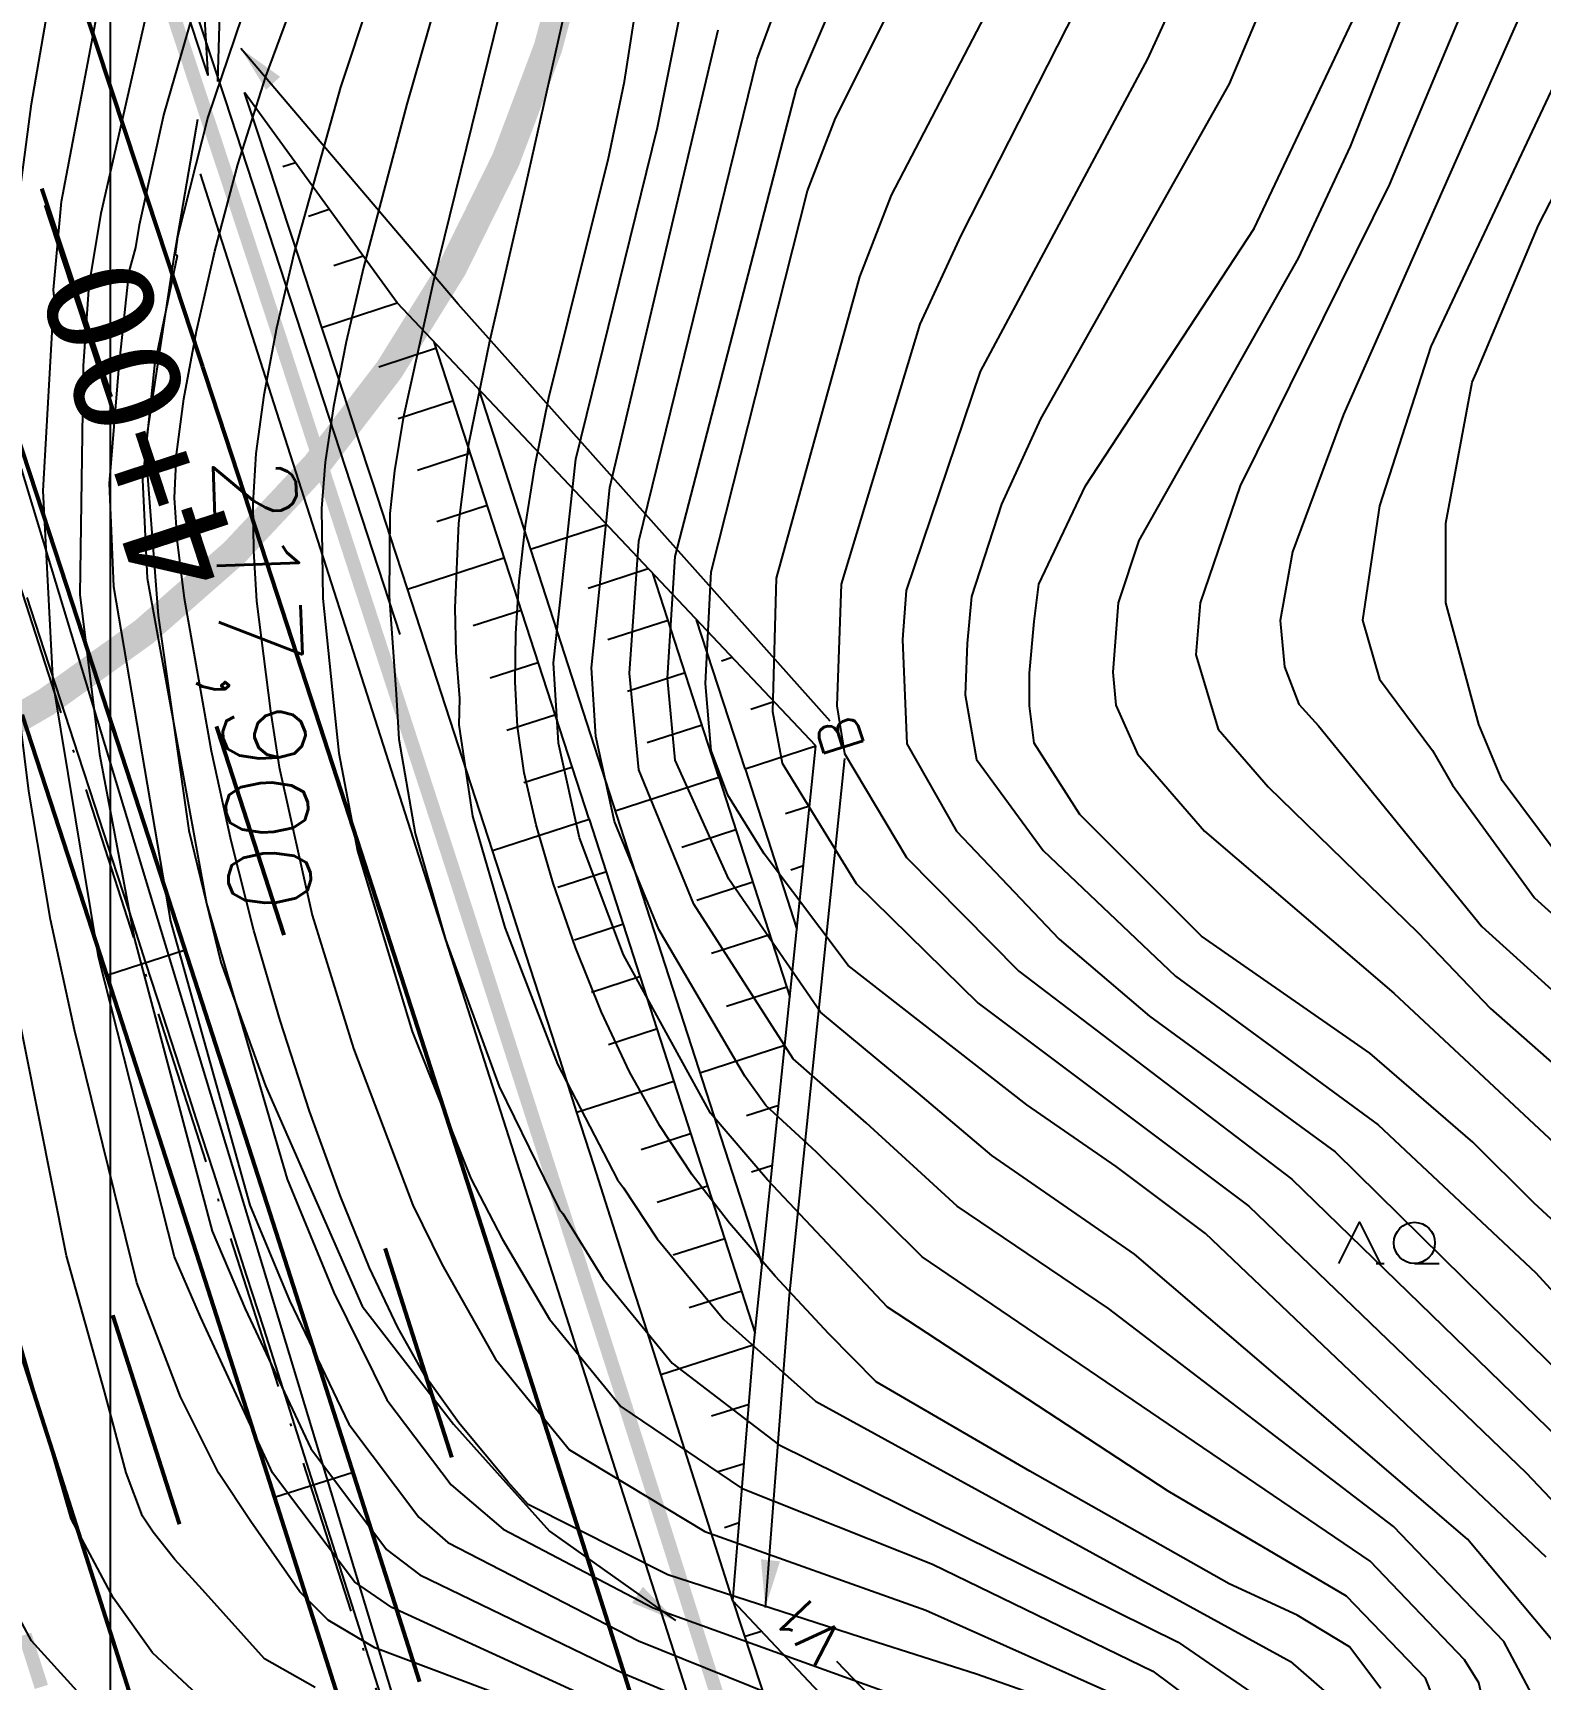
# Model space of a CAD drawing. Extents: x 217521 to 218543, y 254603 to 255798.
# Drawn here: x 217877.8 to 217932.8, y 255350.5 to 255410.5 of the extents above; entities that cross this region are included whole.
import ezdxf
from ezdxf.enums import TextEntityAlignment as Align

# ---------------------------------------------------------------- set-up
doc = ezdxf.new("R2010")
doc.units = 0
doc.header["$LTSCALE"] = 12
doc.header["$MEASUREMENT"] = 0
for name, pattern in [('A-DASHD01', [0.75, 0.5, -0.25]), ('A-ISONS10', [0.7086600000000001, 0.47244, -0.11811, 0, -0.11811]), ('CONTIN', [1000.001, 1000, -0.001]), ('HIDDENX2', [0.75, 0.5, -0.25])]:
    doc.linetypes.add(name, pattern=pattern)
doc.layers.get('0').update_dxf_attribs({"linetype": 'CONTINUOUS'})
for name, color, linetype in [('CA-ALGN-CNTR-광양', 2, 'CONTINUOUS'), ('CA-ALGN-STSM-광양', 2, 'CONTINUOUS'), ('CA-ALGN-SUBL-광양', 1, 'CONTINUOUS'), ('CA-ALGN-TEXT-광양', 3, 'CONTINUOUS'), ('CA-BORD-ROAD', 7, 'CONTINUOUS'), ('CAA001', 252, 'CONTINUOUS'), ('CAA002', 251, 'CONTINUOUS'), ('CD-SDLB-TYP1', 3, 'H-DICHB01'), ('CD-SDLL-TYP1', 4, 'H-DICHL01'), ('CD-SDLM-TYP3', 4, 'H-DICHM03'), ('CD-SDLV-TYP1', 4, 'H-DICHV01'), ('CE-SLOP-BORD', 4, 'CONTINUOUS'), ('CE-SLOP-CUTT', 2, 'CONTINUOUS'), ('CE-SLOP-FILL', 1, 'CONTINUOUS'), ('CM-LANE-WHIC', 7, 'CONTINUOUS'), ('CM-LANE-WHID', 7, 'A-DASHD01'), ('CM-SFTY-GRAL', 3, 'E-FACLN05'), ('CM-SFTY-GWAL', 4, 'A-ISONS10'), ('CV-GRID-LINE', 1, 'CONTINUOUS'), ('CV-GRID-TEXT', 4, 'CONTINUOUS'), ('CZ-HIDL', 2, 'A-DASHD01'), ('DC0013', 3, 'CONTINUOUS'), ('ZD002', 29, 'CONTINUOUS')]:
    doc.layers.add(name, color=color, linetype=linetype)
doc.styles.add('GHS', font='ROMANS', dxfattribs={"bigfont": 'WHGTXT.SHX'})
doc.styles.add('GTXT', font='romans.shx', dxfattribs={"bigfont": 'whgtxt.shx'})
doc.styles.add('STA', font='DotumChe.ttf')
doc.styles.get("Standard").update_dxf_attribs({"font": 'txt.shx', "bigfont": 'WHGTXT.SHX'})
doc.linetypes.add('E-FACLN05', pattern='A,1,[23,kscals.shx,S=0.075,R=0,X=0,Y=0],1', length=2)
doc.linetypes.add('H-DICHB01', pattern='A,1e-05,[43,kscals.shx,S=0.1,R=0,X=0,Y=0],-0.666667,["B1",STANDARD,S=0.2,R=0,X=0,Y=-0.1],-0.383333', length=1.05001)
doc.linetypes.add('H-DICHB01R', pattern='A,1e-05,[43,kscals.shx,S=0.1,R=0,X=0,Y=0],-0.933333,["B1",STANDARD,S=0.2,R=180,X=0,Y=0.1],-0.116667', length=1.05001)
doc.linetypes.add('H-DICHL01', pattern='A,0.9,[32,kscals.shx,S=0.1,R=360,X=0,Y=0],-0.366667,["L1",STANDARD,S=0.2,R=360,X=0,Y=-0.1],-0.383333', length=1.649999999999999)
doc.linetypes.add('H-DICHL01R', pattern='A,0.9,[32,kscals.shx,S=0.1,R=0,X=0,Y=0],-0.6333330000000001,["L1",STANDARD,S=0.2,R=180,X=0,Y=0.1],-0.116667', length=1.649999999999999)
doc.linetypes.add('H-DICHM03', pattern='A,0.9,[32,kscals.shx,S=0.1,R=0,X=0,Y=0],-0.333333,["M3",STANDARD,S=0.2,R=0,X=0,Y=-0.1],-0.416667', length=1.649999999999999)
doc.linetypes.add('H-DICHM03R', pattern='A,0.9,[32,kscals.shx,S=0.1,R=0,X=0,Y=0],-0.666667,["M3",STANDARD,S=0.2,R=180,X=0,Y=0.1],-0.083333', length=1.649999999999999)
doc.linetypes.add('H-DICHV01', pattern='A,0.9,[32,kscals.shx,S=0.1,R=360,X=0,Y=0],-0.333333,["V1",STANDARD,S=0.2,R=360,X=0,Y=-0.1],-0.416667', length=1.649999999999999)

# ---------------------------------------------------------------- blocks, each defined once
blk = doc.blocks.new('DC0013')
at = {"layer": 'DC0013'}
for points in [[(-1.75, -0.75), (-1, 0.75), (-0.25, -0.75)], [(-0.4, -0.75), (-0.1, -0.75)], [(1, -0.75), (1.9, -0.75)]]:
    blk.add_lwpolyline(points, dxfattribs=at)
blk.add_circle((1, 0), 0.75, dxfattribs=at)
blk = doc.blocks.new('CASTAMS')
blk.add_line((0, -1.5), (0, 1.5))
at = {"style": 'GTXT', "flags": 1}
for tag, p in [('STA_DST', (0, -3.624746947281124)), ('XSEC_DAT', (0, -6.854719476030254))]:
    blk.add_attdef(tag, text='', height=2.5, dxfattribs=at).set_placement(p, align=Align.MIDDLE)

msp = doc.modelspace()

# ---------------------------------------------------------------- linework, layer by layer
at = {"layer": 'CA-ALGN-CNTR-광양', "elevation": -159}
msp.add_lwpolyline([(217890.5023622969, 255349.9731104845), (217889.8970622969, 255351.8793204846), (217889.2909722969, 255353.7852704846), (217888.6840922968, 255355.6909704846), (217888.0764122969, 255357.5964104846), (217887.4679422969, 255359.5016104845), (217886.8586722969, 255361.4065504845), (217886.2486122969, 255363.3112304846), (217885.6377522969, 255365.2156604846), (217885.0261122969, 255367.1198404845), (217884.4136622969, 255369.0237604845), (217883.8004322968, 255370.9274204845), (217883.1864022969, 255372.8308304846), (217882.5715822969, 255374.7339904846), (217881.9559722969, 255376.6368904845), (217881.3395622969, 255378.5395304846), (217880.7223622969, 255380.4419104845), (217880.1043722969, 255382.3440404846), (217879.4855922969, 255384.2459104846), (217878.8660122969, 255386.1475204846), (217878.2456422969, 255388.0488704845), (217877.6244822969, 255389.9499704845)], dxfattribs=at)
at = {"layer": 'CA-ALGN-SUBL-광양', "linetype": 'Continuous', "elevation": -159}
msp.add_lwpolyline([(217903.4319709328, 255308.7264660488), (217833.3843980504, 255540.0851085741)], dxfattribs=at)
at = {"layer": 'CA-BORD-ROAD', "const_width": 0.5, "elevation": -159}
for points in [[(217914.3531838572, 255312.8334555226), (217911.2544022969, 255322.9040304846), (217905.2783122969, 255342.0413804845), (217904.5256922969, 255344.4317904845), (217899.2225322969, 255361.1536604845), (217893.0871722969, 255380.2405404846), (217886.8723422969, 255399.3017004845), (217886.089902297, 255401.6825204846), (217884.9924022969, 255405.0149804846), (217882.4747222969, 255412.6290204846)], [(217878.1418922969, 255350.2373104845), (217877.5364922969, 255352.1383604846)]]:
    msp.add_lwpolyline(points, dxfattribs=at)
at = {"layer": 'CAA001'}
for points, elevation in [([(217896.4024194463, 255349.3662551195), (217890.2988101279, 255351.6643712369), (217888.5934218008, 255352.6765242064), (217887.5613963945, 255353.6993491811), (217885.7814359132, 255356.2689494914), (217884.5947795195, 255358.0478868567), (217883.2103550966, 255360.8151487293), (217881.6281867538, 255364.9660248426), (217879.345519797, 255374.1882059846), (217878.4706566719, 255378.2197268596), (217877.687408297, 255382.8943884846), (217877.3676398282, 255385.4440916096), (217877.145775422, 255388.0969689847), (217877.0218150782, 255390.8530206097), (217876.995758797, 255393.7122464847), (217877.1318025957, 255403.0395973279), (217877.7818241659, 255407.9569675433), (217879.8858356271, 255420.0884902523)], -44), ([(217933.0130354587, 255354.9665603122), (217929.1436966141, 255358.6301528408), (217920.59034387, 255366.7713916573), (217917.3319570707, 255369.2137866764), (217914.0735702715, 255371.4526432119), (217907.5567966729, 255376.5409550378), (217904.4931549434, 255380.6061414046), (217903.1781020861, 255382.7485532171), (217902.56717415, 255384.3768109979), (217902.3635234683, 255386.819206017), (217902.56717415, 255390.8898588168), (217906.0800097827, 255404.7808970087), (217907.0982631916, 255407.4268138156), (217911.9858554452, 255417.196377196)], -29), ([(217944.1494377021, 255324.038520541), (217950.6949148921, 255333.646676344), (217953.1446298353, 255339.2777685898), (217954.3694752522, 255342.7053993935), (217955.1043728588, 255345.6433591135), (217955.1043728588, 255348.3364916393), (217955.1043728588, 255351.0296241652), (217953.8795274418, 255355.4365637451), (217952.6546820248, 255358.8641945488), (217949.2250955699, 255363.7607885167), (217946.2350465369, 255368.5336135442), (217943.3516044966, 255372.0198161939), (217943.0251297743, 255372.4350961914), (217938.4022926095, 255376.7957329279), (217933.4530048315, 255380.5482305853), (217931.4049979101, 255383.277309166), (217930.5516757565, 255385.3241306234), (217929.8690228555, 255387.8826449234), (217929.3570150979, 255389.7589021), (217929.3570150979, 255392.6585616574), (217930.3159044958, 255397.8041055124), (217930.5086407776, 255398.2443915925), (217932.7272928424, 255403.532001169), (217939.5352711422, 255416.7617572863)], -19), ([(217915.4857444202, 255349.5569712295), (217912.2415820678, 255350.701317977), (217908.0432486448, 255352.0363975303), (217900.9824261194, 255354.3250743296), (217895.8978105627, 255356.8838727047), (217895.1462409219, 255357.7136853597), (217893.3598782032, 255359.8669484534), (217892.121747297, 255361.5958344846), (217891.1362762345, 255363.3356332346), (217890.107893047, 255365.5216344846), (217889.0365977344, 255368.1538382346), (217887.922390297, 255371.2322444846), (217886.8473870782, 255374.5280569534), (217885.8937044219, 255377.8124793597), (217885.0613423282, 255381.0855117033), (217884.3503007969, 255384.3471539846), (217883.361465547, 255389.9124447346), (217883.1009933595, 255391.9851372971), (217882.996484797, 255393.5845279846), (217883.0682726719, 255395.1688612034), (217883.3366897969, 255397.1963813596), (217883.8017361719, 255399.6670884534), (217884.4634117969, 255402.5809824846), (217885.3103312344, 255405.7401579846), (217886.331109047, 255408.9467094846), (217887.5257452344, 255412.2006369846)], -39), ([(217929.3970234577, 255318.490784183), (217941.5692813106, 255337.9920919052), (217943.5290484434, 255342.8887025689), (217943.7740223486, 255346.3163166768), (217943.2840745381, 255350.7232562567), (217941.0793576094, 255356.1095213084), (217937.1058123941, 255363.0001217182), (217934.4741735242, 255366.1276824947), (217932.5563824975, 255367.8831148139), (217930.3377304327, 255370.1005005521), (217926.5830792042, 255373.341305367), (217920.4391066583, 255377.6054958669), (217916.0018025288, 255382.0402673434), (217914.3376627976, 255384.6413225387), (217914.1669935451, 255386.005870177), (217914.1669935451, 255387.1998368387), (217914.3376627976, 255389.0760940152), (217914.5083079409, 255390.4406416535), (217916.2149763572, 255394.0225583342), (217922.3589489031, 255403.4038108255), (217926.497491431, 255412.145347089)], -24), ([(217926.9838228567, 255350.1770865896), (217925.8388272157, 255351.7028822529), (217923.9304850746, 255352.8472290005), (217921.4496692223, 255353.991575748), (217914.1805088052, 255358.1042658211), (217908.5864903585, 255361.3561732392), (217906.8503517032, 255363.1084421721), (217904.8957829219, 255365.2107752347), (217903.2359549532, 255367.1452336721), (217901.870867797, 255368.9118174846), (217900.691594797, 255370.6913203596), (217899.589209297, 255372.6645359846), (217898.563711297, 255374.8314643597), (217897.615100797, 255377.1921054846), (217896.8008093907, 255379.5385654846), (217896.1782686719, 255381.6629504846), (217895.7474786407, 255383.5652604846), (217895.508439297, 255385.2454954846), (217895.4189503594, 255386.8803836722), (217895.4368115469, 255388.6466532346), (217895.5620228594, 255390.5443041721), (217895.794584297, 255392.5733364846), (217896.150406797, 255394.7899976096), (217896.6454012969, 255397.2505349847), (217898.052906297, 255402.9032384846), (217898.8123262344, 255405.9053442971), (217899.404737047, 255408.7712057347), (217899.8301387344, 255411.5008227971)], -34)]:
    msp.add_lwpolyline(points, dxfattribs=dict(at, elevation=elevation))
at = {"layer": 'CAA002'}
for points, elevation in [([(217889.5689564662, 255444.5922034172), (217880.314170317, 255403.9527355755), (217879.8678338952, 255401.3375267208), (217879.6659536116, 255398.3982471064), (217879.5427689313, 255390.0645132846), (217880.2566347563, 255384.2404056221), (217881.5358622907, 255377.5019780659), (217884.3687096586, 255366.8568314494), (217885.5666009182, 255364.0261069772), (217887.9615635485, 255358.9333846983), (217890.7283057335, 255355.2498626898), (217891.942037388, 255354.3174637477), (217899.3794201674, 255350.7203945967), (217906.4784100178, 255347.7641730121)], -42), ([(217932.1473505305, 255434.0652102684), (217921.4509879972, 255408.681982267), (217914.5693488997, 255396.4730316156), (217913.1540321125, 255393.3523555777), (217912.0518231254, 255389.9846660309), (217911.8949322989, 255388.2812788249), (217911.8266645978, 255386.4018845077), (217912.237255941, 255384.0485274932), (217914.6764460942, 255380.7314551177), (217919.4918380609, 255376.1510396824), (217926.8863926287, 255370.7310006991), (217932.6409617315, 255365.3303494916), (217935.9003231226, 255361.7597686899), (217939.7626939666, 255355.3851467426), (217940.9181970379, 255352.8715865014), (217942.0571581381, 255348.6082992443), (217942.1551477002, 255345.148826213), (217941.8551312131, 255343.4934970292), (217939.8325872569, 255338.7359815699), (217925.9333011696, 255317.188230055)], -25), ([(217926.7491536079, 255432.8076524751), (217911.6682669443, 255403.1475870793), (217910.1687679522, 255399.9241442256), (217907.3094986377, 255390.4372624239), (217907.1460067035, 255385.9999465076), (217907.4245141394, 255384.2670478077), (217909.6828785502, 255380.4804469091), (217913.7772919208, 255376.327232117), (217923.7383682494, 255368.7511961782), (217933.4893445795, 255359.2790626332), (217934.7571806868, 255357.8507202404), (217937.5715737528, 255353.5603137714), (217938.3911589662, 255351.781981939), (217939.1133775276, 255348.7853247992), (217939.1623723086, 255346.2414593932), (217938.4770432829, 255343.7828393969), (217936.3591991495, 255340.2237608993), (217923.8488150516, 255321.961313457), (217922.0026916052, 255318.7602413042), (217921.1098833517, 255316.7797722905), (217920.7096056461, 255315.2238271378)], -27), ([(217928.8660104626, 255432.29276802), (217918.4737558276, 255409.5893855766), (217912.3690584259, 255398.1985879206), (217909.6806608816, 255390.2109642274), (217909.5375364264, 255388.424592223), (217909.70045215, 255384.6192306577), (217911.5118299212, 255381.4338962531), (217915.258346145, 255377.492448613), (217918.5445694634, 255374.6965834978), (217925.3123804391, 255369.7410984387), (217934.6948338511, 255360.5194156615), (217938.6671338596, 255354.472730257), (217939.654678002, 255352.3267842202), (217940.5852678328, 255348.6968120218), (217940.6587600044, 255345.6951428031), (217939.8344171476, 255342.6686920102), (217938.0958932032, 255339.4798712346), (217923.7276010665, 255317.6015562046), (217923.2477040737, 255316.1782947045)], -26), ([(217935.3904896392, 255430.4764127895), (217925.8661694956, 255406.3973024419), (217923.9696136498, 255402.3278983709), (217918.1607167388, 255392.0270263708), (217917.409791315, 255389.7584746875), (217917.2049978556, 255387.2340632263), (217917.3244663324, 255386.0230317887), (217918.1095907017, 255384.2491649375), (217920.550168246, 255381.4348342688), (217927.46213073, 255375.5331882726), (217936.2170122464, 255367.3476372343), (217937.5906594707, 255365.706464659), (217943.051463847, 255357.1501153533), (217945.5256496605, 255351.2252237964), (217946.0400924506, 255346.4510384167), (217945.2500636608, 255341.9645295814), (217944.4232863743, 255339.644762283), (217942.2369388721, 255335.5132595573), (217937.2403513375, 255327.5142132066), (217932.1626437594, 255319.5308127536)], -23), ([(217937.866054601, 255430.201508469), (217927.3041188242, 255405.0200259267), (217921.8525341331, 255394.0242040642), (217920.3965972607, 255389.7585815406), (217920.2430021662, 255387.8652729447), (217921.0494487402, 255385.157534934), (217922.8798818984, 255383.0467869325), (217928.3411822559, 255377.7250711781), (217930.9785297251, 255374.9651879809), (217934.2291509229, 255372.113377781), (217939.3913259822, 255366.8490272115), (217945.0235700846, 255358.1907093981), (217947.767224783, 255351.727191336), (217948.3061625526, 255346.5857601567), (217947.693742255, 255343.1581393704), (217946.2974078716, 255338.849127329), (217944.1830155775, 255334.8629907498), (217938.4726325782, 255325.8347911787), (217935.1299311187, 255320.6466794651)], -22), ([(217940.3375484402, 255429.9270562349), (217925.6166609301, 255396.6240739829), (217923.7588659183, 255391.6178791248), (217923.3151403273, 255389.1105274307), (217923.4687426546, 255387.4219026502), (217923.9893067786, 255386.0659049304), (217924.7091684481, 255385.2701871582), (217930.6676669685, 255377.9621044193), (217939.7026896909, 255369.7875467135), (217944.2750766327, 255363.5102492236), (217947.9694325272, 255357.6031842374), (217948.8329492694, 255355.6567830012), (217950.0087999054, 255352.2291588758), (217950.4742430926, 255349.2177493281), (217950.3517633727, 255345.0311542228), (217948.171529369, 255338.053492375), (217946.1290922828, 255334.2127219422), (217939.6980846243, 255324.1646763606), (217938.1395810364, 255321.7784768778)], -21), ([(217888.5639532187, 255428.1442587489), (217882.6051617508, 255407.5888472581), (217881.7014308987, 255403.5307664893), (217881.5763791282, 255402.7185031753), (217881.3252127055, 255401.823042876), (217880.9670400692, 255398.4094097064), (217880.6177307595, 255394.1109153503), (217880.772255772, 255390.3592725284), (217882.8497493188, 255378.1509838877), (217885.7389711109, 255367.8022347528), (217887.1846595707, 255364.3239991489), (217889.3482914647, 255359.8208679604), (217891.9032236765, 255356.4300140954), (217892.9669888544, 255355.5046813866), (217899.9137554848, 255351.9219545077), (217910.5049965056, 255347.6497349982)], -41), ([(217890.9142375288, 255427.2343083778), (217884.2129409457, 255407.4661404964), (217883.1063424942, 255403.1034284175), (217883.0197285094, 255402.4751475221), (217883.0964366362, 255402.4131144667), (217882.2681265268, 255398.4205723065), (217881.825054747, 255394.2438049721), (217882.0017426125, 255390.6540317721), (217884.163636347, 255378.7999897096), (217887.1092325633, 255368.7476380562), (217888.8016604171, 255364.6216965735), (217890.7350193808, 255360.7083512225), (217893.0781416196, 255357.6101655009), (217894.9774168685, 255355.9836257953), (217900.448090802, 255353.1235144187), (217912.1843298748, 255348.8894398007)], -40), ([(217940.468913672, 255423.9061295596), (217928.8016078899, 255399.100161007), (217926.9354288928, 255393.3009328178), (217926.3190107873, 255389.1276923815), (217926.9291648171, 255386.9742749269), (217928.8704980311, 255384.3773903421), (217929.594658355, 255383.1108355718), (217932.5816499891, 255379.0057340566), (217941.4455284132, 255371.0075014531), (217948.9677825597, 255360.2718974879), (217951.0500270014, 255356.403581074), (217952.2503750278, 255352.7311264154), (217952.7893079757, 255349.4504036152), (217952.8383027567, 255346.8552036365), (217951.7359491142, 255341.7137691179), (217950.0456508664, 255337.2578574209), (217948.0751689883, 255333.5624531346), (217941.1908914663, 255322.925940983)], -20), ([(217893.6608333635, 255305.0519695052), (217893.5816778898, 255308.1921278832), (217893.7067442693, 255312.3722662082), (217893.7603623324, 255314.7236177432), (217894.596229402, 255317.3221518729), (217896.3374089025, 255321.0756146858), (217898.3057637552, 255324.3521297775), (217904.205812756, 255331.7440966378), (217906.9993431601, 255336.5155178311), (217908.9210802434, 255341.8898730648), (217908.8829201512, 255343.4728835612), (217905.257074905, 255346.5626114316), (217890.9170859217, 255353.1302461087), (217889.5533877904, 255354.0697112842), (217886.5748356325, 255358.0459014362), (217883.9478310484, 255363.7280838671), (217882.9984482062, 255365.911428146), (217880.2219752625, 255376.852972244), (217878.5765427345, 255386.8423841096), (217878.2030827844, 255393.8451361065), (217878.6132697473, 255400.9195769351), (217878.579148022, 255401.1727718721), (217878.8721322205, 255404.3913665767), (217882.2517986092, 255422.1956860361)], -43), ([(217909.747799274, 255311.1015722477), (217909.8820139536, 255312.6357664984), (217911.0377309699, 255318.3499520654), (217911.6947724303, 255320.0957366675), (217912.1781651442, 255321.6878896988), (217915.7349003601, 255328.2747345181), (217920.3840835778, 255334.6211652073), (217928.4695590938, 255344.5169219493), (217929.1211858243, 255346.2923181356), (217929.1415508925, 255349.212094461), (217928.6070781525, 255350.5601099193), (217925.736464239, 255353.5460750695), (217919.2254752594, 255357.3784910774), (217908.9894508789, 255364.0763748069), (217904.6173849182, 255368.7261065387), (217902.5363443721, 255371.1494461452), (217899.3701558262, 255376.9306562187), (217897.7661588486, 255381.1931428092), (217896.9954369369, 255384.6439040892), (217896.8150094562, 255387.5746559661), (217897.6317580676, 255394.9941848011), (217900.60465261, 255407.0913910951), (217903.5548374016, 255421.8112888394)], -33), ([(217912.8338018736, 255312.2620825573), (217912.9064254792, 255312.6460878413), (217914.4685533912, 255318.8356505652), (217914.9073109068, 255320.4668524688), (217916.0592857118, 255322.8405300344), (217919.9231855924, 255329.358999774), (217928.9060808464, 255340.6338214056), (217931.8900015198, 255344.9803034109), (217932.4417406889, 255346.1517261528), (217932.7242864212, 255348.6090605727), (217932.5028358934, 255349.9522359189), (217931.4719154941, 255351.8983216044), (217927.4400804265, 255356.0881139552), (217917.0488938043, 255364.0372598286), (217911.5315105752, 255367.7645090094), (217908.2193504262, 255370.7987809486), (217905.5554425538, 255373.135983254), (217901.9316553848, 255378.7683988117), (217899.9254539526, 255383.6717287926), (217899.5892664622, 255387.1969309915), (217899.9293027088, 255392.006582109), (217904.2426919213, 255409.5750919457), (217908.5870128733, 255421.3279950927)], -31), ([(217917.7194657372, 255421.1068930304), (217909.1287017158, 255404.6257212457), (217907.9684774785, 255401.6497005306), (217904.9383363938, 255390.6635606203), (217904.8056777563, 255385.7989775075), (217905.1485761287, 255383.9148649576), (217907.8539271791, 255379.5269975652), (217912.2962376964, 255375.1620156209), (217922.1643560597, 255367.7612939178), (217932.2838553079, 255358.0387096049), (217933.8087390671, 255356.4213614315), (217936.4760136458, 255352.6478972858), (217937.1276399303, 255351.2371796579), (217937.6414872224, 255348.8738375767), (217937.6659846128, 255346.7877759834), (217937.1196694182, 255344.8969867834), (217934.6225050958, 255340.967650564), (217925.1828641831, 255327.9301477577), (217920.277782144, 255319.9189264037), (217919.3731700106, 255318.0127937647), (217918.4320134534, 255314.3673245473)], -28), ([(217914.5526766603, 255312.9084760215), (217915.8398936657, 255318.2126717338), (217916.2718837882, 255319.8563338539), (217917.3060791974, 255321.9590707688), (217921.1217798622, 255328.5765987899), (217931.781748055, 255342.4128856589), (217934.1020181213, 255346.0814301614), (217934.4469416691, 255348.7857054634), (217933.7726908354, 255351.2855281869), (217930.1449578364, 255355.6266821455), (217918.0050221373, 255366.0149244977), (217912.8025404233, 255369.6085761107), (217910.1117796353, 255371.8877390705), (217906.5561196134, 255374.8384691459), (217903.2124051641, 255379.6872701081), (217901.2463140513, 255384.0242698953), (217900.9763949652, 255387.0080685043), (217901.2482384294, 255391.4482204629), (217905.6704775564, 255408.5009528806), (217910.2864341592, 255419.2621861444)], -30), ([(217888.1201005112, 255350.2195199352), (217886.2800410178, 255351.256700745), (217884.020600692, 255353.781755728), (217883.0125870674, 255354.8853185551), (217882.2214908414, 255355.8736263668), (217881.825954783, 255356.4666110538), (217881.2326265862, 255358.0478868567), (217880.4415303602, 255361.0128102917), (217879.0571059372, 255365.9543159584), (217877.0561959087, 255376.0310865129), (217875.6396880344, 255384.3743360596), (217875.298391698, 255390.2466323203), (217875.3521762704, 255391.9901865127), (217875.3154274095, 255395.5782143346), (217875.3887290794, 255400.3842356129), (217875.6257989546, 255408.3985276973), (217877.0003791736, 255418.9172079269)], -45), ([(217888.5256307932, 255303.1208449087), (217888.2138450603, 255313.5386050335), (217888.2259074311, 255314.5071650939), (217889.163715566, 255318.0984881877), (217890.5917526284, 255321.2967805937), (217895.462402552, 255329.200863508), (217899.7420591789, 255335.4434431528), (217900.6198955994, 255338.2089402795), (217900.6198931885, 255340.9744407455), (217899.1886365827, 255342.8053905327), (217897.7573896206, 255343.6445781476), (217893.9598119046, 255345.780685398), (217884.1816121882, 255349.6238416113), (217882.1989812713, 255351.4756972872), (217880.7737420528, 255353.4761572486), (217879.2252088638, 255356.3589888979), (217876.1043145499, 255367.1747105434), (217873.7518520063, 255384.5794320722), (217873.4881857671, 255390.6773890296), (217873.4566176407, 255394.4053464347), (217873.5362553445, 255400.6647539569), (217873.6710052433, 255407.9778317261), (217873.4697737433, 255408.8400878511), (217874.1149227201, 255417.7459256015)], -46), ([(217887.2580514528, 255302.6441638802), (217886.5067889732, 255313.9323159857), (217886.5210832601, 255314.7224040278), (217887.4053785439, 255318.4853048374), (217889.069879273, 255321.9954179652), (217897.2612577921, 255335.6341876456), (217897.8146779774, 255337.9228761319), (217897.7192560485, 255340.306927682), (217896.7650849779, 255341.5275608736), (217892.7385081338, 255343.9879005372), (217882.0831833586, 255347.9909824776), (217881.3389351732, 255348.5496858034), (217879.4483012868, 255350.0790154673), (217877.7868779306, 255351.9193583181), (217876.3011001471, 255354.6457971514), (217873.9614100592, 255365.3334760963), (217871.7037173657, 255386.6799541471), (217871.6377293221, 255391.1177237537), (217871.641356297, 255394.5547835346), (217871.518220197, 255400.8124762846), (217871.6035247613, 255400.9574255195), (217871.3960114496, 255415.3762683672)], -47), ([(217891.1852628782, 255415.0166009159), (217889.0508401719, 255408.5550610846), (217887.3633928407, 255402.5267705284), (217886.7198524907, 255399.7755326893), (217886.2531910844, 255397.3334850909), (217885.9634086219, 255395.2006277331), (217885.8505051032, 255393.3769606159), (217885.8727550804, 255391.6522302698), (217885.9884331056, 255389.8161832252), (217886.5000733, 255385.8101390409), (217886.8076652318, 255383.7635181144), (217888.0128713438, 255378.3701350846), (217889.5257921595, 255373.5064775596), (217891.685876722, 255367.8057747221), (217892.7409123454, 255365.6464535261), (217894.7033324751, 255362.1908182909), (217897.3967771783, 255358.8811782727), (217902.3296251016, 255355.9065210048), (217910.3906322014, 255353.041130109), (217917.7471951935, 255349.7572874238)], -38), ([(217893.3068093344, 255414.3280281596), (217891.4617218594, 255407.9425876533), (217889.8928862595, 255401.9819956346), (217889.2600605282, 255399.2775272534), (217888.7922929969, 255396.9122898847), (217888.4895836657, 255394.8862835284), (217888.3519325344, 255393.1995081846), (217888.4060130353, 255389.9127962666), (217888.7887426625, 255386.1212998628), (217888.9864606301, 255384.2758802094), (217889.6716634876, 255380.7150395127), (217891.6666956313, 255374.1328044003), (217893.7995080532, 255368.7738130846), (217894.9414977105, 255366.5724864763), (217896.6658522001, 255363.6502451128), (217899.2715286142, 255360.4635775132), (217903.6768240839, 255357.48796768), (217910.6388490465, 255354.7134024642), (217918.6728137007, 255350.8158595049), (217921.9169832859, 255348.3936613937)], -37), ([(217895.4283557907, 255413.6394554033), (217892.4223796782, 255401.4372207408), (217891.3313949095, 255396.4910946783), (217891.0157587095, 255394.5719393237), (217890.8533599657, 255393.0220557534), (217890.8235929649, 255390.009409308), (217891.077412025, 255386.4324606847), (217891.1765871425, 255384.7909069115), (217891.7687335438, 255381.3480615033), (217892.8729913563, 255377.4873085534), (217894.8376737845, 255372.1260166472), (217897.0175726345, 255367.6523948972), (217897.150682098, 255367.5021379993), (217898.6283719251, 255365.1096719346), (217901.1462800501, 255362.0459767536), (217905.0240230663, 255359.0694143552), (217919.5984322079, 255351.874431586), (217923.4150972026, 255349.2424357362)], -36), ([(217897.213692425, 255411.2911095815), (217895.7891317157, 255404.9787050596), (217894.4822806016, 255399.2895134159), (217893.721983897, 255395.5460996346), (217893.3530012782, 255392.6679763659), (217893.220092422, 255389.5746562596), (217893.2577786813, 255387.9498672339), (217893.3857094345, 255386.2764186815), (217893.3658318574, 255385.3057262514), (217893.8658036001, 255381.981083494), (217895.0404732251, 255377.926322019), (217896.9570670407, 255372.9370084097), (217899.1494019657, 255368.7269819096), (217899.3716790365, 255368.4367603866), (217900.5908916501, 255366.5690987565), (217903.021031486, 255363.6283759941), (217906.3712220485, 255360.6508610304), (217923.6918760066, 255351.1592670431), (217924.9132111194, 255350.0912100787)], -35), ([(217911.2546161184, 255311.6682200149), (217911.3942197163, 255312.6409271699), (217912.6874123948, 255318.5739178589), (217913.0906888313, 255319.4615932792), (217913.5427380255, 255321.0773710838), (217914.8124922264, 255323.7219892999), (217918.7245913225, 255330.1414007582), (217929.5736220809, 255343.8155765192), (217930.7814632566, 255346.2220221442), (217931.0016311732, 255348.4324156819), (217930.5571654286, 255350.3856229605), (217930.0394968233, 255351.2292157618), (217926.5882723327, 255354.8170945123), (217910.2604807271, 255365.9204419081), (217906.3894234887, 255369.7457884291), (217904.5547654942, 255371.4334973621), (217903.7914574473, 255372.4973233684), (217900.6509056055, 255377.8495275151), (217899.042778666, 255381.7855276338), (217898.362914905, 255384.8824301938), (217898.2021379592, 255387.3857934788), (217898.8656120881, 255393.9681033051), (217902.814906286, 255410.6492310108)], -32)]:
    msp.add_lwpolyline(points, dxfattribs=dict(at, elevation=elevation))
at = {"layer": 'CD-SDLB-TYP1', "elevation": -159, "flags": 128}
for points in [[(217885.4106430963, 255409.9702689745, 0, 0.7, 0), (217886.5902498026, 255408.6996528046, 0.7, 0.7, 0)], [(217904.5380602033, 255353.1295064784, 0, 0.6999999999999998, 0), (217904.7266623351, 255354.8529816504, 0.6999999999999998, 0.6999999999999998, 0)]]:
    msp.add_lwpolyline(points, format="xyseb", dxfattribs=at)
msp.add_lwpolyline([(217906.9084066701, 255385.4504769804), (217893.3430634192, 255400.6429378977), (217885.4106430962, 255409.9702689743)], dxfattribs=at)
at = {"layer": 'CD-SDLB-TYP1', "linetype": 'H-DICHB01R', "elevation": -159, "flags": 128}
msp.add_lwpolyline([(217907.4313769626, 255384.0881254296), (217905.4097629976, 255364.5244422166), (217904.5380602034, 255353.1295064783)], dxfattribs=at)
at = {"layer": 'CD-SDLL-TYP1', "linetype": 'H-DICHL01R', "elevation": -159, "flags": 128}
msp.add_lwpolyline([(217883.9360240672, 255405.3992722779), (217900.1579986832, 255354.7447043913), (217910.4574159943, 255322.7907557635)], dxfattribs=at)
at = {"layer": 'CD-SDLM-TYP3', "linetype": 'H-DICHM03R', "elevation": -159, "flags": 128}
msp.add_lwpolyline([(217883.8317144842, 255407.3808204667), (217882.9696361162, 255402.3596991042), (217881.9273376319, 255395.4826528567), (217882.4036989763, 255389.3002634612), (217883.5152117183, 255381.4632644833), (217884.6877202961, 255376.6648135167), (217886.3091215019, 255372.1503476825), (217889.8365257983, 255364.1240553894), (217893.1633935361, 255359.817586703), (217896.6699334564, 255355.9151078908), (217901.2687599472, 255352.6552631919)], dxfattribs=at)
at = {"layer": 'CD-SDLM-TYP3', "elevation": -159, "flags": 128}
msp.add_lwpolyline([(217901.3166378741, 255352.6241767009, 0, 0.7, 0), (217899.8797230318, 255353.5943381146, 0.7, 0.7, 0)], format="xyseb", dxfattribs=at)
at = {"layer": 'CD-SDLV-TYP1', "flags": 128}
for points, elevation in [([(217884.5715998661, 255408.7661103511), (217884.853932188, 255418.1536689919), (217887.4373028611, 255425.4663036696), (217887.3299616502, 255429.6292943426), (217887.1769602891, 255433.3227339924), (217886.9786095518, 255437.1344067042), (217887.6432928907, 255441.0512600011), (217888.9316720801, 255444.7555101258)], -159), ([(217907.1311858349, 255351.175055133), (217911.1658484644, 255346.9689797463)], -36)]:
    msp.add_lwpolyline(points, dxfattribs=dict(at, elevation=elevation))
at = {"layer": 'CE-SLOP-BORD', "linetype": 'CONTIN'}
for p, q in [((217884.2237488356, 255408.984082759, -159), (217879.7840373783, 255422.2989471337, -159)), ((217884.2237548336, 255408.9840847562, -159), (217883.604760505, 255419.3445877843, -159)), ((217898.1195627302, 255381.8698005593, -159), (217892.4662447952, 255399.2702931248, -159)), ((217894.0791498415, 255397.5628785368, -159), (217904.423817082, 255365.6096339684, -159)), ((217902.8483923729, 255383.400640608, -159), (217900.4321775844, 255390.8375897347, -159)), ((217903.7997772375, 255383.7086452881, -159), (217902.0348345575, 255389.1410237143, -159)), ((217903.7997785952, 255383.7086410974, -159), (217905.6881357651, 255377.8591741275, -159)), ((217902.8483934709, 255383.4006372189, -159), (217905.4335614686, 255375.3926930806, -159)), ((217898.1195639841, 255381.8697972348, -159), (217904.1671657461, 255363.1230292157, -159)), ((217910.7959397586, 255345.5018113894, -159), (217903.3564183782, 255353.3714387313, -159)), ((217903.3564183782, 255353.3714387313, -159), (217909.2895922211, 255335.4349404317, -159))]:
    msp.add_line(p, q, dxfattribs=at)
at = {"layer": 'CE-SLOP-BORD', "linetype": 'CONTIN', "elevation": -159}
for points in [[(217903.3564183782, 255353.3714387313), (217903.1603999415, 255353.9896378057), (217902.5534220991, 255355.9011316288), (217901.9456616355, 255357.8123343241), (217901.3370995229, 255359.7233164329), (217900.727738197, 255361.6340287854), (217900.1175845734, 255363.5445000883), (217899.5066227296, 255365.4547299814), (217898.8948717292, 255367.3646893711), (217898.2823313242, 255369.2743583345), (217897.6689959651, 255371.1838165837), (217897.054845221, 255373.0930234805), (217896.4399250425, 255375.0019303807), (217895.8241961384, 255376.9106068025), (217895.2076817233, 255378.8190118653), (217894.5903622529, 255380.7271959254), (217893.972240403, 255382.6351197904), (217893.3533393631, 255384.5427428729), (217892.7336461855, 255386.4501150416), (217892.1131479803, 255388.3572660787), (217891.4918473372, 255390.2641571249), (217890.8697675107, 255392.1707475559), (217890.2468924217, 255394.0770966522), (217889.6232153632, 255395.9832050186), (217888.9987457027, 255397.8890328608), (217888.3734940902, 255399.7945901606), (217887.7477351921, 255401.6989990524), (217887.5905615496, 255402.1768989716), (217887.120483633, 255403.6052777712), (217886.4929361406, 255405.5097772661), (217885.8644956648, 255407.4143013073), (217885.5498827619, 255408.3664329741)], [(217903.3564183782, 255353.3714387313), (217904.1254003187, 255362.7183786429), (217906.378031648, 255384.5433332996), (217891.1192480738, 255400.6962182638), (217885.5498827618, 255408.3664329742)]]:
    msp.add_lwpolyline(points, dxfattribs=at)
at = {"layer": 'CE-SLOP-CUTT', "linetype": 'CONTIN'}
for p, q in [((217886.9456761723, 255405.6653027119, -159), (217887.4019406577, 255405.8157506393, -159)), ((217887.8786101884, 255403.8598949167, -159), (217888.6400511699, 255404.1106059896, -159)), ((217888.8116110949, 255402.0543576757, -159), (217889.8784033224, 255402.4051285493, -159)), ((217888.3722615057, 255399.7983413573, -159), (217891.1168433481, 255400.6995300887, -159)), ((217890.4485386507, 255398.3679226117, -159), (217892.5493558, 255399.0550937603, -159)), ((217891.1534278943, 255396.4844966804, -159), (217893.1667243146, 255397.1413327721, -159)), ((217891.8579333255, 255394.6020962749, -159), (217893.7835847696, 255395.2291467012, -159)), ((217892.5621929427, 255392.7203526711, -159), (217894.4001133291, 255393.3179894629, -159)), ((217895.9710664765, 255391.719010045, -159), (217898.7476288735, 255392.6208460087, -159)), ((217891.492119082, 255390.263323088, -159), (217895.0401033219, 255391.415719227, -159)), ((217898.0776840667, 255390.2953814636, -159), (217900.2717924046, 255391.0073728203, -159)), ((217893.8842701575, 255388.9301160024, -159), (217895.63259758, 255389.4974508017, -159)), ((217898.7971324695, 255388.4179330333, -159), (217900.9982645486, 255389.131689147, -159)), ((217902.9431226415, 255387.6495482122, -159), (217903.3264160895, 255387.7737608649, -159)), ((217894.5021777341, 255387.0214873207, -159), (217896.2486376191, 255387.587807912, -159)), ((217899.5164363406, 255386.5408617678, -159), (217901.6150942553, 255387.2209669666, -159)), ((217904.0160421867, 255385.8877358033, -159), (217904.8522076848, 255386.1585642145, -159)), ((217895.1200207292, 255385.1130581224, -159), (217896.8645963604, 255385.6784170348, -159)), ((217900.2356233638, 255384.6640954251, -159), (217902.231795643, 255385.3106422728, -159)), ((217903.7997677757, 255383.7086744109, -159), (217906.378035637, 255384.5433695105, -159)), ((217895.737814204, 255383.2047818852, -159), (217897.480491474, 255383.7692233951, -159)), ((217899.0610400333, 255382.1745096305, -159), (217902.8483934736, 255383.4006372198, -159)), ((217905.2766517171, 255382.0777605294, -159), (217906.1528141069, 255382.3612795566, -159)), ((217894.5903469807, 255380.7272431331, -159), (217898.1195628946, 255381.8698006125, -159)), ((217901.4961925592, 255380.853549132, -159), (217903.4685646039, 255381.4917926926, -159)), ((217905.4644086803, 255380.0294232497, -159), (217905.9275970428, 255380.179230436, -159)), ((217896.9713339804, 255379.3878264426, -159), (217898.7161528916, 255379.952435659, -159)), ((217902.0377243342, 255378.9193249302, -159), (217904.0888155717, 255379.5827012842, -159)), ((217897.5871368126, 255377.4789171908, -159), (217899.3360138756, 255378.0445496056, -159)), ((217902.5793698193, 255376.9846945823, -159), (217904.7092279426, 255377.6731130879, -159)), ((217898.2029922889, 255375.5698447495, -159), (217899.9559475865, 255376.1364397039, -159)), ((217903.1211376707, 255375.049627171, -159), (217905.3298143846, 255375.7629891125, -159)), ((217898.818912218, 255373.6605725123, -159), (217900.5759661583, 255374.2280686073, -159)), ((217902.1509949215, 255372.6300668797, -159), (217905.251694127, 255373.6306442121, -159)), ((217897.6687020178, 255371.1847317113, -159), (217901.1990039765, 255372.3239393166, -159)), ((217903.8507016178, 255371.0693516266, -159), (217905.0263913274, 255371.44776443, -159)), ((217900.0175493853, 255369.830345027, -159), (217901.8163807199, 255370.4101647485, -159)), ((217904.039545985, 255369.0191072742, -159), (217904.8010176551, 255369.2641979874, -159)), ((217900.6003926537, 255367.9091666087, -159), (217902.4368939248, 255368.5002712077, -159)), ((217901.1834557274, 255365.9872636641, -159), (217903.0577343089, 255366.5893706334, -159)), ((217901.7668655516, 255364.0642177546, -159), (217903.6790871593, 255364.6768927263, -159)), ((217900.728900415, 255361.6303845366, -159), (217904.1265592675, 255362.7147446459, -159)), ((217902.5817498844, 255360.115907683, -159), (217903.9471011045, 255360.5511599426, -159)), ((217902.8150766695, 255358.0845029328, -159), (217903.7691593753, 255358.3882864559, -159)), ((217903.0483810389, 255356.0532933397, -159), (217903.5912600538, 255356.2259284341, -159))]:
    msp.add_line(p, q, dxfattribs=at)
at = {"layer": 'CE-SLOP-FILL', "linetype": 'CONTIN'}
msp.add_line((217903.8092391566, 255352.0840833474, -159), (217904.3973685347, 255352.2703074361, -159), dxfattribs=at)
at = {"layer": 'CM-LANE-WHIC', "const_width": 0.15, "elevation": -159}
for points in [[(217884.0214789901, 255398.367574817), (217883.3967763059, 255400.2687502543), (217883.2399338594, 255400.7456385563), (217882.7702542359, 255402.1727930589), (217882.1432660007, 255404.0755765704), (217881.5154167651, 255405.9782903622), (217880.8867839767, 255407.8807401471), (217880.2573518825, 255409.782922982), (217879.6271383806, 255411.6848453364)], [(217900.0048617442, 255348.7839893521), (217899.4000624408, 255350.694125276), (217898.7944674374, 255352.604034254), (217898.1880670094, 255354.5137053039), (217897.5808814238, 255356.4230961436), (217896.972898118, 255358.3322562948), (217896.3641153675, 255360.241149678), (217895.7545411918, 255362.1498026049), (217895.1441615295, 255364.0582076813), (217894.5329924489, 255365.9663459814), (217893.921030271, 255367.8742077786), (217893.3082783248, 255369.7818451595), (217892.6947128661, 255371.6892284151), (217892.0803743768, 255373.5963251581), (217891.465230141, 255375.5031847853), (217890.8492987878, 255377.4097806031), (217890.2325675764, 255379.316142016), (217889.615034906, 255381.2222429665), (217888.9967192524, 255383.1280573863), (217888.3776121746, 255385.0336213481), (217887.7577051913, 255386.9389509015), (217887.1369967505, 255388.8440199886), (217886.5155053796, 255390.7488025299), (217885.8932204871, 255392.6533410321), (217885.2701377351, 255394.557628699), (217884.6462599632, 255396.4616462707), (217884.0221690664, 255398.3636614125)], [(217891.93172073, 255350.4264019266), (217891.3262300601, 255352.3332083608), (217890.7199502253, 255354.2397513101), (217890.1128790595, 255356.1460475888), (217889.5050079895, 255358.0520827005), (217888.8963466742, 255359.9578777317), (217888.2868844131, 255361.8634148577), (217887.6766322522, 255363.7686908151), (217887.0655812819, 255365.673712202), (217886.453748627, 255367.578488001), (217885.8411053667, 255369.4830048123), (217885.2276833085, 255371.3872570511), (217884.6134602591, 255373.2912615122), (217883.9984477073, 255375.1950135907), (217883.3826434557, 255377.0985100826), (217882.7660389529, 255379.0017464937), (217882.1486456598, 255380.9047183305), (217881.5304621217, 255382.8074400868), (217880.9114868751, 255384.7099062576), (217880.2917113777, 255386.6121123464), (217879.6711471002, 255388.5140538554), (217879.0497922143, 255390.4157463957), (217878.4276459745, 255392.3171722368), (217877.804700593, 255394.2183446146), (217877.1810729486, 255396.1189482974)], [(217881.6051895066, 255349.2441524948), (217881.0001925496, 255351.1466608461), (217880.3944133129, 255353.0488998847), (217879.7878335209, 255354.9508856926), (217879.1804651551, 255356.8526319528), (217878.5723022757, 255358.7541060646), (217877.9633488156, 255360.6553269496), (217877.3535884527, 255362.5563243379), (217876.7430578582, 255364.4570461416), (217876.1317207769, 255366.3575020677), (217875.5195967263, 255368.257724508), (217874.9066784235, 255370.1576840593), (217874.2929672369, 255372.0574074227), (217873.6784759098, 255373.9568451883), (217873.0631860419, 255375.8560234151), (217872.4470991574, 255377.7549681722), (217871.8302236973, 255379.6536633861), (217871.2125681433, 255381.5520730074), (217870.5941140474, 255383.4502230927), (217869.9748628811, 255385.3481397253), (217869.3548252379, 255387.2458003928), (217868.7340054538, 255389.1431718967), (217868.1123806901, 255391.0403134946), (217867.4894090516, 255392.9389175204)], [(217889.0722248463, 255349.5190521116), (217888.467113196, 255351.4246649408), (217887.8612107111, 255353.3300212532), (217887.2545195569, 255355.2351242377), (217886.647028308, 255357.1399683852), (217886.0387473043, 255359.0445726134), (217885.4296672466, 255360.9489147465), (217884.8197970894, 255362.8529980457), (217884.2091257421, 255364.7568359145), (217883.5976760787, 255366.6604193728), (217882.9854170215, 255368.5637418165), (217882.3723767632, 255370.4668088299), (217881.7585374953, 255372.3696236228), (217881.1439077309, 255374.2721907947), (217880.5284896661, 255376.1744935548), (217879.9122718538, 255378.0765363912), (217879.2952628306, 255379.9783238051), (217878.6774640539, 255381.8798612956), (217878.0588769855, 255383.7811343719), (217877.439490168, 255385.6821475299)]]:
    msp.add_lwpolyline(points, dxfattribs=at)
at = {"layer": 'CM-LANE-WHID', "const_width": 0.15, "elevation": -159}
for points in [[(217880.6803560655, 255397.270069705), (217878.1545320644, 255404.8608676285)], [(217880.7918393764, 255396.6615101865), (217878.2977042535, 255404.2627791588)], [(217886.989199046, 255377.6459337525), (217884.5267552257, 255385.2575282261)], [(217893.1073574206, 255358.6047270605), (217890.6766252198, 255366.2265077559)], [(217883.1781176634, 255356.1684493907), (217880.7442395099, 255363.7892260659)]]:
    msp.add_lwpolyline(points, dxfattribs=at)
at = {"layer": 'CM-SFTY-GRAL'}
msp.add_lwpolyline([(217837.8903484445, 255541.7795990089), (217874.5837622567, 255438.7903631657), (217884.8437822165, 255408.1032756518), (217891.208992449, 255388.6085193822)], dxfattribs=at)
at = {"layer": 'CM-SFTY-GWAL'}
msp.add_lwpolyline([(217903.3431725968, 255308.6930728869), (217894.7172022969, 255336.6226404846), (217871.9984022969, 255407.0481204846), (217850.1667122969, 255471.4476504846), (217843.5329162344, 255490.3153942027), (217836.8991222969, 255509.1830704846), (217830.1475122969, 255528.0089904846), (217826.6763114432, 255537.5624912351)], dxfattribs=at)
at = {"layer": 'CV-GRID-LINE', "elevation": -159}
msp.add_lwpolyline([(217880.647972297, 255557.8588671543), (217880.647972297, 255300.1584028479)], dxfattribs=at)
at = {"layer": 'CZ-HIDL', "linetype": 'HIDDENX2', "const_width": 1.048712705154422, "elevation": -159}
msp.add_lwpolyline([(217896.9799722178, 255436.103694509, 841.5135490676583), (217897.0386888589, 255435.8997799351, 841.5135490676583)], format="xyb", dxfattribs=at)
at = {"layer": 'ZD002', "elevation": -159}
msp.add_lwpolyline([(217880.647972297, 255557.8588671543), (217880.647972297, 255300.1584028479)], dxfattribs=at)

# ---------------------------------------------------------------- block references
at = {"layer": 'CA-ALGN-STSM-광양'}
for p, rotation in [((217881.9559722969, 255376.6368854846, -159), 107.938948483406), ((217888.0764072969, 255357.5964154846, -159), 107.7003531298151)]:
    msp.add_blockref('CASTAMS', p, dxfattribs=dict(at, rotation=rotation))
at = {"layer": 'DC0013'}
msp.add_blockref('DC0013', (217927.2069722969, 255366.4254904846, -159), dxfattribs=at)

# ---------------------------------------------------------------- texts
at = {"layer": 'CA-ALGN-TEXT-광양', "style": 'STA', "width": 1.199999999999999}
msp.add_text('4+00', height=4, rotation=108.1777726508253, dxfattribs=at).set_placement((217885.5386209421, 255390.8627344409, -159))
at = {"layer": 'CD-SDLB-TYP1', "style": 'GHS'}
msp.add_text('B', height=1.5, rotation=107.5081655470324, dxfattribs=at).set_placement((217908.1788637936, 255384.4831120203, -159))
at = {"layer": 'CD-SDLV-TYP1', "style": 'GHS', "text_generation_flag": 6}
msp.add_text('V1', height=1.5, rotation=313.5616151340749, dxfattribs=at).set_placement((217907.4727422269, 255352.0170287722, 155))
at = {"layer": 'CV-GRID-TEXT', "style": 'GHS'}
msp.add_text('217,900', height=3, rotation=272.1542901217771, dxfattribs=at).set_placement((217884.3856620656, 255395.0902867252, -159))

doc.saveas('drawing.dxf')
